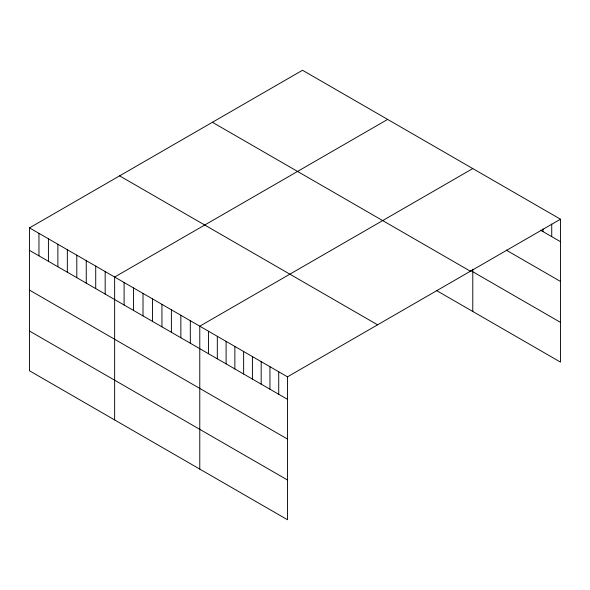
<?xml version="1.0" encoding="UTF-8"?>
<svg xmlns="http://www.w3.org/2000/svg" width="590" height="590" viewBox="0 0 590 590"><rect width="100%" height="100%" fill="white"/><g stroke="black" fill="none" stroke-linecap="round" stroke-linejoin="round"><path stroke-width="0.89" d="M29.5 227.88L287.492 376.833L287.492 519.738L29.5 370.786L29.5 227.88L302.508 70.262L560.5 219.215L560.5 362.12L436.519 290.538M387.645 119.416L114.637 277.034L114.637 419.94M472.782 168.57L199.774 326.189L199.774 469.094M287.492 376.833L560.5 219.215M540.565 230.196L560.5 241.708M506.272 250.138L560.5 281.445M470.414 270.375L560.5 322.383M212.415 122.278L470.407 271.23M119.593 175.864L377.585 324.817M29.5 250.374L287.492 399.327M29.5 290.11L287.492 439.063M29.5 331.049L287.492 480.002M551.731 224.045L551.731 236.642M542.955 228.883L542.955 231.582M472.782 269.18L472.782 311.476M278.723 371.766L278.723 394.26M269.955 366.7L269.955 389.201M261.178 361.641L261.178 384.134M252.409 356.574L252.409 379.068M243.633 351.507L243.633 374.008M234.864 346.448L234.864 368.942M226.095 341.381L226.095 363.875M217.319 336.315L217.319 358.816M208.55 331.256L208.55 353.749M190.319 320.724L190.319 343.225M180.857 315.267L180.857 337.76M171.395 309.802L171.395 332.295M161.94 304.344L161.94 326.838M152.478 298.879L152.478 321.373M143.016 293.422L143.016 315.916M133.561 287.957L133.561 310.451M124.099 282.499L124.099 304.993M105.175 271.57L105.175 294.071M95.72 266.112L95.72 288.606M86.258 260.647L86.258 283.148M76.796 255.19L76.796 277.683M67.341 249.725L67.341 272.219M57.879 244.267L57.879 266.761M48.417 238.803L48.417 261.296M38.962 233.345L38.962 255.839"/></g></svg>
